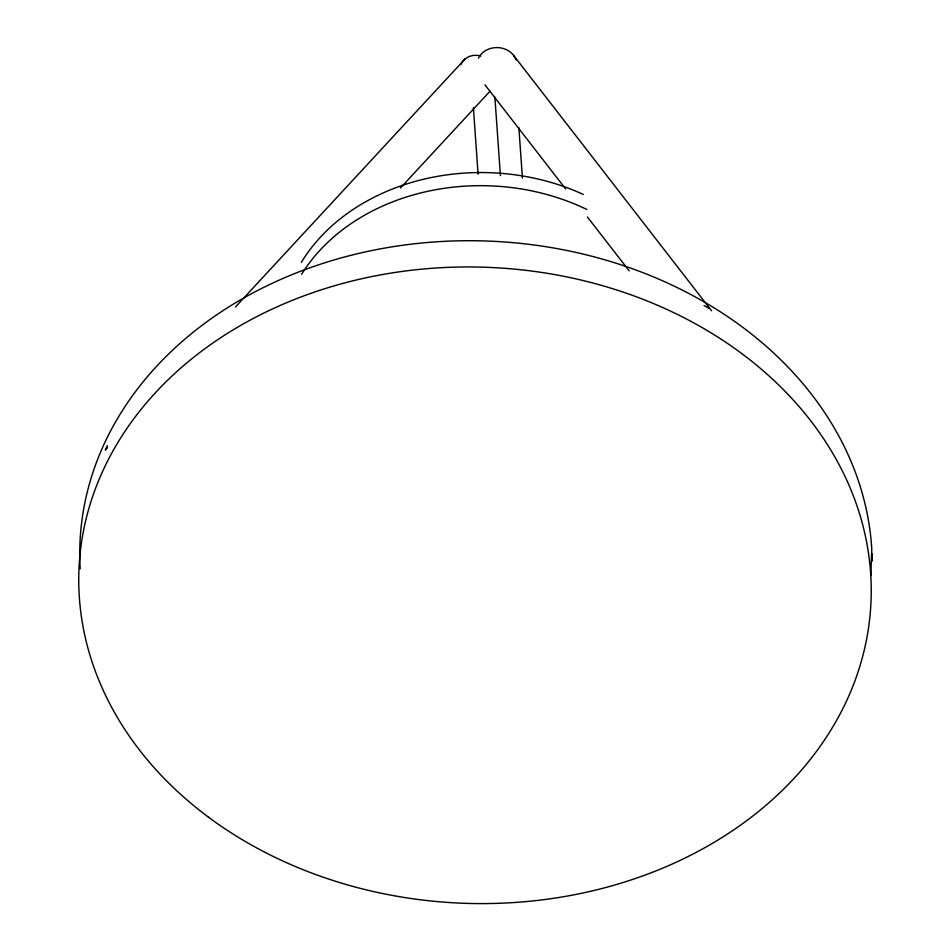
<?xml version="1.0" encoding="UTF-8"?>
<svg xmlns="http://www.w3.org/2000/svg" width="951" height="951" viewBox="0 0 951 951"><rect width="100%" height="100%" fill="white"/><g stroke="black" fill="none" stroke-linecap="round" stroke-linejoin="round"><path stroke-width="1.43" d="M870.795 575.498L871.794 549.262A396.353 318.193 2.2 0 0 457.11 240.865A396.353 318.193 2.2 0 0 80.205 568.817M107.332 447.707L105.418 449.894L107.356 445.579M478.484 58.189C484.962 45.113 504.981 44.067 513.635 55.455L711.55 310.739M105.418 449.894L106.904 447.6M235.503 306.947L465.087 58.926L469.009 56.513L473.539 55.336L478.389 55.467A18.592 15.002 42.8 0 1 480.814 56.014M400.43 188.001L490.122 91.106M484.915 84.794L565.655 188.94M587.433 217.018L629.158 270.845M513.635 55.455L516.334 59.972M518.866 127.696L522.42 178.039M494.877 97.121L500.416 175.602M473.384 107.499L478.091 174.176M872.019 553.672A396.353 318.193 2.2 0 1 872.233 561.078M704.025 305.64A22.016 17.677 2.2 0 1 708.745 308.338M460.95 64.466A23.894 19.282 42.8 0 1 465.087 58.926M301.336 262.428A203.538 163.406 2.2 0 1 583.284 194.432M301.61 274.292A203.538 163.406 2.2 0 1 586.85 209.47M208.483 817.171A396.353 318.193 2.2 0 0 862.2 658.175A396.353 318.193 2.2 0 0 354.307 280.474A396.353 318.193 2.2 0 0 208.483 817.171"/></g></svg>
